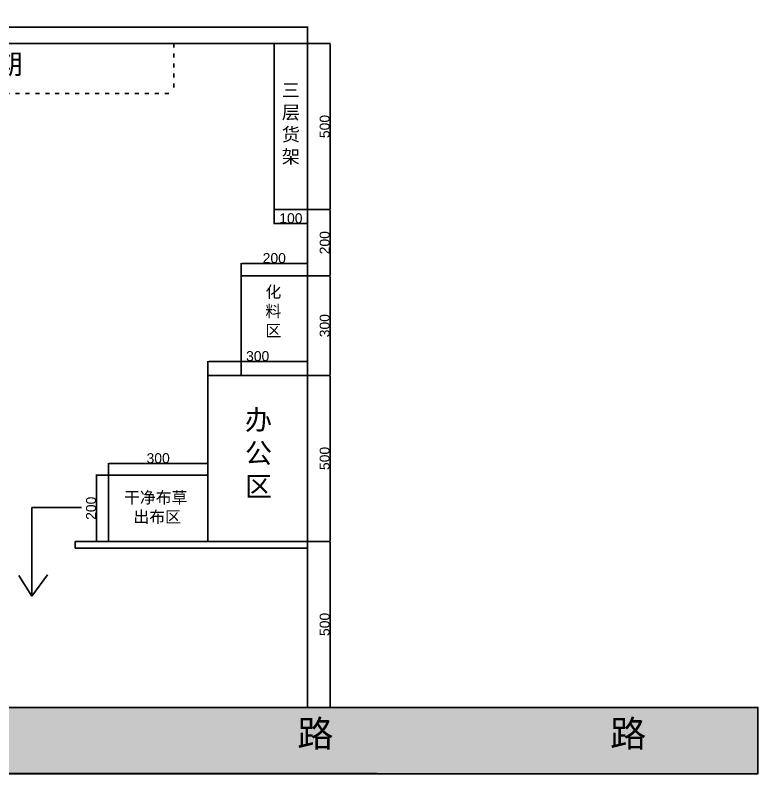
# Model space of a CAD drawing. Header units: millimetres. Extents: x 7613 to 12247, y -138 to 2147.
# Drawn here: x 10009 to 12247, y -138 to 2147 of the extents above; entities that cross this region are included whole.
import ezdxf

# ---------------------------------------------------------------- set-up
doc = ezdxf.new("R2010")
doc.units = ezdxf.units.MM
doc.linetypes.add('ACAD_ISO03W100', pattern=[30, 12, -18])
doc.styles.get("Standard").update_dxf_attribs({"font": 'arial.ttf', "height": 30})
doc.dimstyles.new('ISO-25', dxfattribs={"dimtxt": 50, "dimasz": 2.5, "dimexe": 1.25, "dimexo": 0.625, "dimtad": 1, "dimtxsty": 'Standard', "dimcen": 2.5, "dimclrd": 1, "dimclre": 1, "dimclrt": 1, "dimadec": 0, "dimazin": 0, "dimtfac": 1, "dimtmove": 0, "dimatfit": 3, "dimfxl": 0, "dimarcsym": 0})

# ---------------------------------------------------------------- blocks, each defined once
blk = doc.blocks.new('*D7')
at = {"color": 1, "lineweight": -2, "transparency": 16777216}
for p, q in [((10689.8, 1362.4), (10689.8, 1400.5)), ((10692.3, 1399.2), (10887.3, 1399.2)), ((10889.8, 1362.4), (10889.8, 1400.5))]:
    blk.add_line(p, q, dxfattribs=at)
at = {"color": 1, "transparency": 16777216}
for points in [[(10692.3, 1399.7), (10692.3, 1398.8), (10689.8, 1399.2)], [(10887.3, 1399.7), (10887.3, 1398.8), (10889.8, 1399.2)]]:
    blk.add_solid(points, dxfattribs=at)
at = {"layer": 'Defpoints', "color": 0, "transparency": 16777216}
for p in [(10889.8, 1399.2), (10689.8, 1361.8), (10889.8, 1361.8)]:
    blk.add_point(p, dxfattribs=at)
at = {"color": 1, "transparency": 16777216, "insert": (10789.8, 1415.2), "char_height": 30, "attachment_point": 5}
blk.add_mtext('200', dxfattribs=at)
blk = doc.blocks.new('*D8')
at = {"color": 1, "lineweight": -2, "transparency": 16777216}
for p, q in [((10789.8, 1561.1), (10789.8, 1518.1)), ((10889.8, 1561.1), (10889.8, 1518.1)), ((10887.3, 1519.3), (10792.3, 1519.3))]:
    blk.add_line(p, q, dxfattribs=at)
at = {"color": 1, "transparency": 16777216}
for points in [[(10792.3, 1519.8), (10792.3, 1518.9), (10789.8, 1519.3)], [(10887.3, 1519.8), (10887.3, 1518.9), (10889.8, 1519.3)]]:
    blk.add_solid(points, dxfattribs=at)
at = {"layer": 'Defpoints', "color": 0, "transparency": 16777216}
for p in [(10789.8, 1561.8), (10889.8, 1561.8), (10789.8, 1519.3)]:
    blk.add_point(p, dxfattribs=at)
at = {"color": 1, "transparency": 16777216, "insert": (10839.8, 1535.3), "char_height": 30, "attachment_point": 5}
blk.add_mtext('100', dxfattribs=at)
blk = doc.blocks.new('*D9')
at = {"color": 1, "lineweight": -2, "transparency": 16777216}
for p, q in [((10589.8, 1062.4), (10589.8, 1105.2)), ((10887.3, 1103.9), (10592.3, 1103.9)), ((10889.8, 1062.4), (10889.8, 1105.2))]:
    blk.add_line(p, q, dxfattribs=at)
at = {"color": 1, "transparency": 16777216}
for points in [[(10592.3, 1104.4), (10592.3, 1103.5), (10589.8, 1103.9)], [(10887.3, 1104.4), (10887.3, 1103.5), (10889.8, 1103.9)]]:
    blk.add_solid(points, dxfattribs=at)
at = {"layer": 'Defpoints', "color": 0, "transparency": 16777216}
for p in [(10589.8, 1103.9), (10589.8, 1061.8), (10889.8, 1061.8)]:
    blk.add_point(p, dxfattribs=at)
at = {"color": 1, "transparency": 16777216, "insert": (10739.8, 1119.9), "char_height": 30, "attachment_point": 5}
blk.add_mtext('300', dxfattribs=at)
blk = doc.blocks.new('*D10')
at = {"color": 1, "lineweight": -2, "transparency": 16777216}
for p, q in [((10289.8, 762.4), (10289.8, 797.7)), ((10292.3, 796.4), (10587.3, 796.4)), ((10589.8, 762.4), (10589.8, 797.7))]:
    blk.add_line(p, q, dxfattribs=at)
at = {"color": 1, "transparency": 16777216}
for points in [[(10292.3, 796.8), (10292.3, 796), (10289.8, 796.4)], [(10587.3, 796.8), (10587.3, 796), (10589.8, 796.4)]]:
    blk.add_solid(points, dxfattribs=at)
at = {"layer": 'Defpoints', "color": 0, "transparency": 16777216}
for p in [(10589.8, 796.4), (10289.8, 761.8), (10589.8, 761.8)]:
    blk.add_point(p, dxfattribs=at)
at = {"color": 1, "transparency": 16777216, "insert": (10439.8, 812.4), "char_height": 30, "attachment_point": 5}
blk.add_mtext('300', dxfattribs=at)
blk = doc.blocks.new('*D11')
at = {"color": 1, "lineweight": -2, "transparency": 16777216}
for p, q in [((10289.2, 761.8), (10252.3, 761.8)), ((10253.6, 759.3), (10253.6, 564.3)), ((10289.2, 561.8), (10252.3, 561.8))]:
    blk.add_line(p, q, dxfattribs=at)
at = {"color": 1, "transparency": 16777216}
for points in [[(10253.2, 759.3), (10254, 759.3), (10253.6, 761.8)], [(10253.2, 564.3), (10254, 564.3), (10253.6, 561.8)]]:
    blk.add_solid(points, dxfattribs=at)
at = {"layer": 'Defpoints', "color": 0, "transparency": 16777216}
for p in [(10289.8, 761.8), (10253.6, 561.8), (10289.8, 561.8)]:
    blk.add_point(p, dxfattribs=at)
at = {"color": 1, "transparency": 16777216, "insert": (10237.6, 661.8), "char_height": 30, "attachment_point": 5, "rotation": 90}
blk.add_mtext('200', dxfattribs=at)
blk = doc.blocks.new('*D29')
at = {"color": 1, "lineweight": -2, "transparency": 16777216}
for p, q in [((8889.8, 2062.4), (8889.8, 2112.9)), ((8892.3, 2111.6), (10887.3, 2111.6)), ((10889.8, 2062.4), (10889.8, 2112.9))]:
    blk.add_line(p, q, dxfattribs=at)
at = {"color": 1, "transparency": 16777216}
for points in [[(8892.3, 2112), (8892.3, 2111.2), (8889.8, 2111.6)], [(10887.3, 2112), (10887.3, 2111.2), (10889.8, 2111.6)]]:
    blk.add_solid(points, dxfattribs=at)
at = {"layer": 'Defpoints', "color": 0, "transparency": 16777216}
for p in [(10889.8, 2111.6), (8889.8, 2061.8), (10889.8, 2061.8)]:
    blk.add_point(p, dxfattribs=at)
at = {"color": 1, "transparency": 16777216, "insert": (9889.8, 2127.6), "char_height": 30, "attachment_point": 5}
blk.add_mtext('2000', dxfattribs=at)
blk = doc.blocks.new('*D30')
at = {"color": 1, "lineweight": -2, "transparency": 16777216}
for p, q in [((10890.4, 2061.8), (10959, 2061.8)), ((10957.8, 2059.3), (10957.8, 1564.3)), ((10890.4, 1561.8), (10959, 1561.8))]:
    blk.add_line(p, q, dxfattribs=at)
at = {"color": 1, "transparency": 16777216}
for points in [[(10957.4, 2059.3), (10958.2, 2059.3), (10957.8, 2061.8)], [(10957.4, 1564.3), (10958.2, 1564.3), (10957.8, 1561.8)]]:
    blk.add_solid(points, dxfattribs=at)
at = {"layer": 'Defpoints', "color": 0, "transparency": 16777216}
for p in [(10889.8, 2061.8), (10889.8, 1561.8), (10957.8, 1561.8)]:
    blk.add_point(p, dxfattribs=at)
at = {"color": 1, "transparency": 16777216, "insert": (10941.8, 1811.8), "char_height": 30, "attachment_point": 5, "rotation": 90}
blk.add_mtext('500', dxfattribs=at)
blk = doc.blocks.new('*D31')
at = {"color": 1, "lineweight": -2, "transparency": 16777216}
for p, q in [((10890.4, 1561.8), (10959, 1561.8)), ((10957.8, 1559.3), (10957.8, 1364.3)), ((10890.4, 1361.8), (10959, 1361.8))]:
    blk.add_line(p, q, dxfattribs=at)
at = {"color": 1, "transparency": 16777216}
for points in [[(10957.4, 1559.3), (10958.2, 1559.3), (10957.8, 1561.8)], [(10957.4, 1364.3), (10958.2, 1364.3), (10957.8, 1361.8)]]:
    blk.add_solid(points, dxfattribs=at)
at = {"layer": 'Defpoints', "color": 0, "transparency": 16777216}
for p in [(10889.8, 1561.8), (10889.8, 1361.8), (10957.8, 1361.8)]:
    blk.add_point(p, dxfattribs=at)
at = {"color": 1, "transparency": 16777216, "insert": (10941.8, 1461.8), "char_height": 30, "attachment_point": 5, "rotation": 90}
blk.add_mtext('200', dxfattribs=at)
blk = doc.blocks.new('*D32')
at = {"color": 1, "lineweight": -2, "transparency": 16777216}
for p, q in [((10890.4, 1361.8), (10959, 1361.8)), ((10957.8, 1064.3), (10957.8, 1359.3)), ((10890.4, 1061.8), (10959, 1061.8))]:
    blk.add_line(p, q, dxfattribs=at)
at = {"color": 1, "transparency": 16777216}
for points in [[(10957.4, 1359.3), (10958.2, 1359.3), (10957.8, 1361.8)], [(10957.4, 1064.3), (10958.2, 1064.3), (10957.8, 1061.8)]]:
    blk.add_solid(points, dxfattribs=at)
at = {"layer": 'Defpoints', "color": 0, "transparency": 16777216}
for p in [(10889.8, 1361.8), (10957.8, 1361.8), (10889.8, 1061.8)]:
    blk.add_point(p, dxfattribs=at)
at = {"color": 1, "transparency": 16777216, "insert": (10941.8, 1211.8), "char_height": 30, "attachment_point": 5, "rotation": 90}
blk.add_mtext('300', dxfattribs=at)
blk = doc.blocks.new('*D33')
at = {"color": 1, "lineweight": -2, "transparency": 16777216}
for p, q in [((10890.4, 1061.8), (10959, 1061.8)), ((10957.8, 564.3), (10957.8, 1059.3)), ((10890.4, 561.8), (10959, 561.8))]:
    blk.add_line(p, q, dxfattribs=at)
at = {"color": 1, "transparency": 16777216}
for points in [[(10957.4, 1059.3), (10958.2, 1059.3), (10957.8, 1061.8)], [(10957.4, 564.3), (10958.2, 564.3), (10957.8, 561.8)]]:
    blk.add_solid(points, dxfattribs=at)
at = {"layer": 'Defpoints', "color": 0, "transparency": 16777216}
for p in [(10889.8, 1061.8), (10957.8, 1061.8), (10889.8, 561.8)]:
    blk.add_point(p, dxfattribs=at)
at = {"color": 1, "transparency": 16777216, "insert": (10941.8, 811.8), "char_height": 30, "attachment_point": 5, "rotation": 90}
blk.add_mtext('500', dxfattribs=at)
blk = doc.blocks.new('*D34')
at = {"color": 1, "lineweight": -2, "transparency": 16777216}
for p, q in [((10890.4, 561.8), (10959, 561.8)), ((10957.8, 559.3), (10957.8, 64.3)), ((10890.4, 61.8), (10959, 61.8))]:
    blk.add_line(p, q, dxfattribs=at)
at = {"color": 1, "transparency": 16777216}
for points in [[(10957.4, 559.3), (10958.2, 559.3), (10957.8, 561.8)], [(10957.4, 64.3), (10958.2, 64.3), (10957.8, 61.8)]]:
    blk.add_solid(points, dxfattribs=at)
at = {"layer": 'Defpoints', "color": 0, "transparency": 16777216}
for p in [(10889.8, 561.8), (10889.8, 61.8), (10957.8, 61.8)]:
    blk.add_point(p, dxfattribs=at)
at = {"color": 1, "transparency": 16777216, "insert": (10941.8, 311.8), "char_height": 30, "attachment_point": 5, "rotation": 90}
blk.add_mtext('500', dxfattribs=at)

msp = doc.modelspace()

# ---------------------------------------------------------------- hatches: boundary and pattern name
h = msp.add_hatch()
h.set_pattern_fill('AR-CONC', color=255, scale=0.8)
h.paths.add_polyline_path([(7613.127, 61.756), (7613.127, -134.413), (12247.135, -138.244), (12247.135, 61.756)])
h.paths.add_polyline_path([(11776.471, -106.508), (11930.884, -106.508), (11930.884, 47.905), (11776.471, 47.905)], flags=24)
h.paths.add_polyline_path([(10833.793, -106.508), (10988.207, -106.508), (10988.207, 47.905), (10833.793, 47.905)], flags=24)
h.paths.add_polyline_path([(8883.939, -106.508), (9038.352, -106.508), (9038.352, 47.905), (8883.939, 47.905)], flags=24)
h.paths.add_polyline_path([(7951.184, -106.508), (8105.597, -106.508), (8105.597, 47.905), (7951.184, 47.905)], flags=24)
h.paths.add_polyline_path([(9866.308, -106.508), (10020.721, -106.508), (10020.721, 47.905), (9866.308, 47.905)], flags=24)

# ---------------------------------------------------------------- linework, layer by layer
at = {"color": 255}
for p, q in [((8889.809, 2061.756), (10889.809, 2061.756)), ((10789.809, 1561.756), (10789.809, 2061.756)), ((10889.809, 2061.756), (10889.809, 561.756)), ((10889.809, 2061.756), (10889.809, 1561.756)), ((10889.809, 1561.756), (10789.809, 1561.756)), ((10889.809, 1361.756), (10689.809, 1361.756)), ((10689.809, 1361.756), (10689.809, 1061.756)), ((10889.809, 1061.756), (10889.809, 1361.756)), ((10589.809, 561.756), (10589.809, 1061.756)), ((10589.809, 1061.756), (10889.809, 1061.756)), ((10289.809, 561.756), (10289.809, 761.756)), ((10289.809, 761.756), (10589.809, 761.756)), ((10889.809, 561.756), (10189.809, 561.756)), ((10189.809, 561.756), (10189.809, 541.756)), ((10589.809, 561.756), (10289.809, 561.756)), ((10889.809, 561.756), (10589.809, 561.756)), ((10889.809, 561.756), (10889.809, 61.756)), ((10889.809, 541.756), (10189.809, 541.756)), ((10889.809, 61.756), (8889.809, 61.756)), ((12247.135, -138.244), (7612.964, -134.413))]:
    msp.add_line(p, q, dxfattribs=at)
at = {"color": 255, "linetype": 'ACAD_ISO03W100'}
for p in [(10487.49, 2061.756), (9409.805, 1911.756)]:
    msp.add_line(p, (10487.49, 1911.756), dxfattribs=at)
at = {"color": 2}
for p, q in [((10208.499, 664.366), (10058.826, 664.366)), ((10058.826, 664.366), (10058.826, 396.78)), ((10058.826, 396.78), (10019.799, 458.731)), ((10058.826, 396.78), (10106.54, 461.032))]:
    msp.add_line(p, q, dxfattribs=at)
at = {"color": 255}
msp.add_lwpolyline([(7613.127, 61.756), (12247.135, 61.756), (12247.135, -138.244), (7613.127, -138.244)], close=True, dxfattribs=at)

# ---------------------------------------------------------------- texts
at = {"color": 0, "attachment_point": 1}
for s, width, gutter_width, insert, char_height in [('{\\fSimSun|b0|i0|c134|p2;第二期}', 3978.56755, 75, (9786.143, 2030.115), 60), ('{\\fSimSun|b0|i0|c134|p2;三层货架}', 72.65686, 75, (10812.461, 1941.235), 40), ('{\\fSimSun|b0|i0|c134|p2;化料区}', 81.30457, 75, (10763.059, 1331.19), 35), ('{\\fSimSun|b0|i0|c134|p2;办公区}', 135.99808, 75, (10701.315, 958.1), 60), ('\\pi897.98662;{\\fSimSun|b0|i0|c134|p2;干净布草\\P\\pi926.24081;出布区}', 1992.09056, 75, (9438.982, 711.767), 35), ('{\\fSimSun|b0|i0|c134|p2;路}', 524.94399, 150, (10859.156, 22.989), 80), ('{\\fSimSun|b0|i0|c134|p2;路}', 524.94399, 150, (11801.834, 22.989), 80)]:
    msp.add_mtext_dynamic_manual_height_columns(s, width=width, gutter_width=gutter_width, heights=[0], dxfattribs=dict(at, insert=insert, char_height=char_height))

# ---------------------------------------------------------------- dimensions: what is measured, and where the dimension line sits
at = {"color": 255}
for base, p1, p2, picture, middle in [((10889.809, 2111.631), (8889.809, 2061.756), (10889.809, 2061.756), '*D29', (9889.809, 2127.574)), ((10789.809, 1519.347), (10889.809, 1561.756), (10789.809, 1561.756), '*D8', (10839.809, 1535.289)), ((10889.809, 1399.248), (10689.809, 1361.756), (10889.809, 1361.756), '*D7', (10789.809, 1415.19)), ((10589.809, 1103.945), (10889.809, 1061.756), (10589.809, 1061.756), '*D9', (10739.809, 1119.897)), ((10589.809, 796.418), (10289.809, 761.756), (10589.809, 761.756), '*D10', (10439.809, 812.371))]:
    dim = msp.add_linear_dim(base=base, p1=p1, p2=p2, dimstyle='ISO-25', dxfattribs=at)
    dim.commit()
    dim.dimension.update_dxf_attribs({"geometry": picture, "text_midpoint": middle})
for base, p1, p2, picture, middle in [((10957.791, 1561.756), (10889.809, 2061.756), (10889.809, 1561.756), '*D30', (10941.849, 1811.756)), ((10957.791, 1361.756), (10889.809, 1561.756), (10889.809, 1361.756), '*D31', (10941.849, 1461.756)), ((10957.791, 1361.756), (10889.809, 1061.756), (10889.809, 1361.756), '*D32', (10941.839, 1211.756)), ((10957.791, 1061.756), (10889.809, 561.756), (10889.809, 1061.756), '*D33', (10941.849, 811.756)), ((10253.576, 561.756), (10289.809, 761.756), (10289.809, 561.756), '*D11', (10237.634, 661.756)), ((10957.791, 61.756), (10889.809, 561.756), (10889.809, 61.756), '*D34', (10941.849, 311.756))]:
    dim = msp.add_linear_dim(base=base, p1=p1, p2=p2, angle=90, dimstyle='ISO-25', dxfattribs=at)
    dim.commit()
    dim.dimension.update_dxf_attribs({"geometry": picture, "text_midpoint": middle})

doc.saveas('drawing.dxf')
